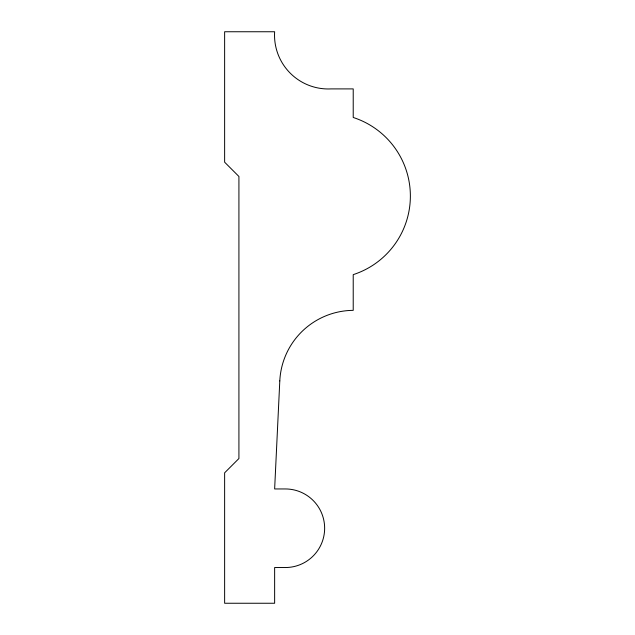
<?xml version="1.0" encoding="UTF-8"?>
<svg xmlns="http://www.w3.org/2000/svg" width="635" height="635" viewBox="0 0 635 635"><rect width="100%" height="100%" fill="white"/><g stroke="black" fill="none" stroke-linecap="round" stroke-linejoin="round"><path stroke-width="0.95" d="M279.797 380.921L274.637 488.95L285.353 488.95A39.291 39.291 0 0 1 324.644 528.241A39.291 39.291 0 0 1 285.353 567.531L274.637 567.531L274.637 603.25L224.631 603.25L224.631 472.813L238.919 458.526L238.919 176.474L224.631 162.187L224.631 31.75L274.637 31.75A53.792 53.792 0 0 0 331.057 88.9L353.219 88.9L353.219 117.475A82.598 82.598 0 0 1 353.219 274.637L353.219 310.356A74.105 74.105 0 0 0 279.797 380.921"/></g></svg>
